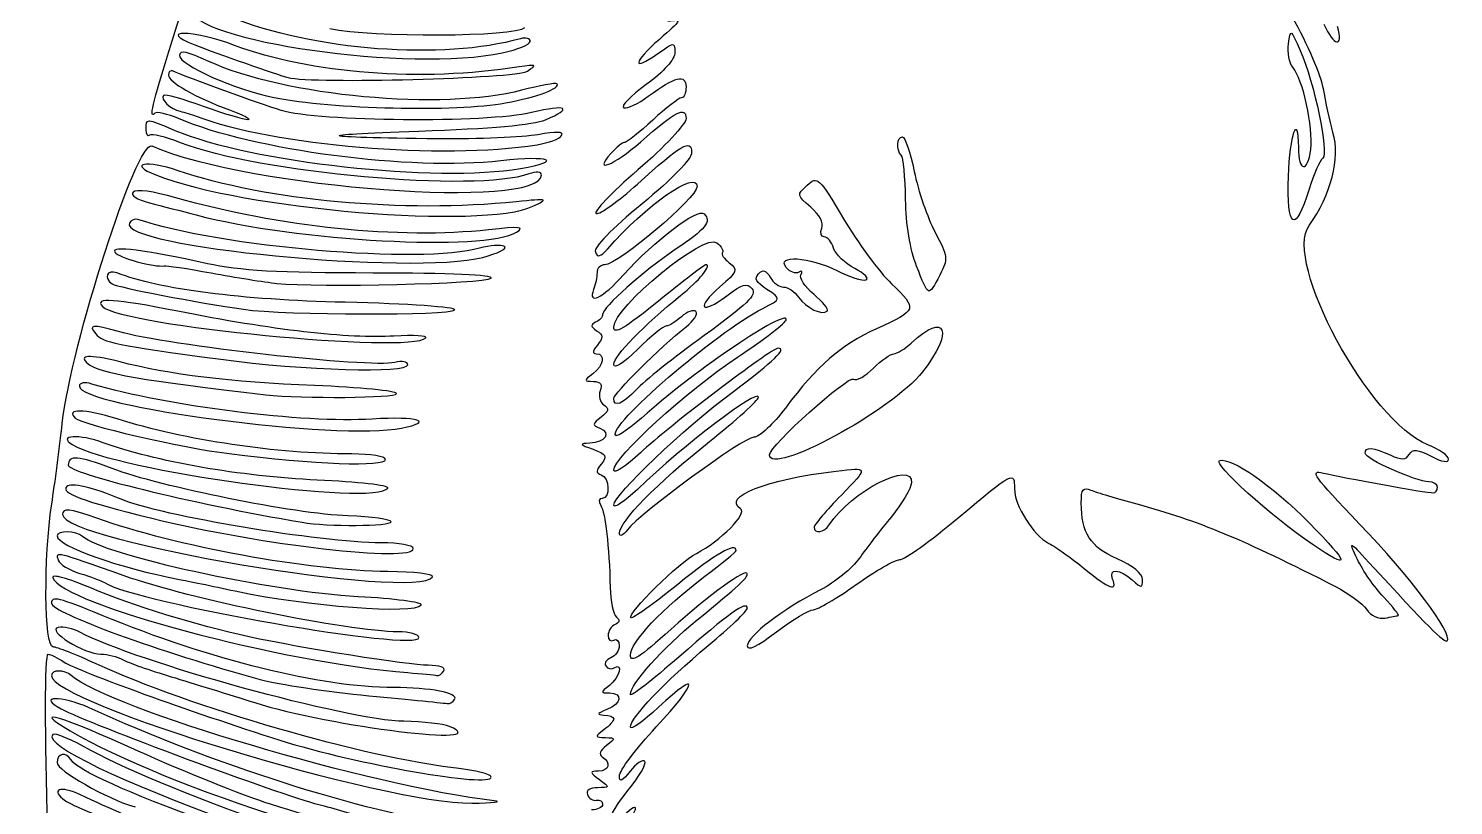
# Model space of a CAD drawing. Extents: x 131 to 482, y 16 to 824.
# Drawn here: x 131.6 to 336.4, y 220.3 to 332.1 of the extents above; entities that cross this region are included whole.
import ezdxf

# ---------------------------------------------------------------- set-up
doc = ezdxf.new("R2010")
doc.units = 0
doc.layers.add('Vrstva_1', color=7, linetype='CONTINUOUS')

msp = doc.modelspace()

# ---------------------------------------------------------------- linework, layer by layer
at = {"layer": 'Vrstva_1', "color": 7}
for points in [[(199.703514, 328.551987)], [(200.192037, 321.362504)], [(204.738695, 315.34869)], [(204.142881, 306.5004)], [(201.760447, 302.767455)], [(196.916434, 299.146734)], [(259.269965, 297.885685)], [(198.114695, 296.137531)], [(192.886106, 291.59382)], [(188.740664, 287.56457)], [(186.142881, 283.700948)], [(215.742903, 278.83355)], [(185.242881, 274.58572)], [(238.142897, 270.773546)], [(182.942878, 270.085805)], [(183.273284, 265.973102)], [(183.742872, 261.116419)], [(216.568352, 259.48338)], [(186.942875, 257.285707)], [(316.142901, 257.88651)], [(189.688711, 253.198063)], [(188.067832, 249.164249)], [(187.742869, 244.485723)], [(191.342869, 239.685704)], [(192.882677, 235.588309)], [(192.142891, 231.68571)]]:
    msp.add_lwpolyline(points, close=True, dxfattribs=at)
for points in [[(203.342888, 325.928551), (203.342888, 325.928665)], [(312.708529, 310.806567), (312.708529, 310.806425)], [(184.542866, 279.561458), (184.542866, 279.561345)], [(198.542869, 221.002639), (198.542869, 221.003065)]]:
    msp.add_lwpolyline(points, dxfattribs=at)
for points in [[(152.0953, 329.685817), (156.917684, 345.197622), (158.328261, 348.59211), (159.706947, 348.002816)], [(154.942872, 334.923137), (154.942872, 330.25612), (186.623297, 325.746794), (199.703514, 328.551987)], [(161.25988, 329.632243), (155.253266, 331.892816), (149.86296, 331.957304), (155.542881, 329.700557)], [(202.342881, 330.599055), (191.194815, 327.457814), (172.57604, 328.858696), (160.555385, 333.743131)], [(174.942884, 332.069981), (180.874239, 330.752438), (201.63439, 330.857206), (202.988727, 332.21143)], [(223.543026, 333.097115), (225.617392, 333.464173), (225.546667, 333.315383), (222.304768, 330.491083)], [(312.711959, 329.837443), (312.993156, 332.058954), (313.013622, 332.047616), (314.415808, 328.885824)], [(317.759584, 323.368271), (317.474929, 325.173628), (315.464769, 329.821228), (313.292523, 333.696274)], [(317.825405, 332.68578), (319.236123, 329.465707), (320.679609, 329.219943), (319.781112, 332.352794)], [(199.703514, 328.551987), (201.925168, 329.028463), (203.742884, 329.772728), (203.742884, 330.205918)], [(203.742884, 330.205918), (203.742884, 330.639109), (203.112884, 330.816019), (202.342881, 330.599055)], [(222.304768, 330.491083), (218.459458, 327.141184), (218.318916, 325.762951), (222.096988, 328.453172)], [(222.096988, 328.453172), (224.483788, 330.152712), (224.543032, 330.156482), (224.543032, 328.60851)], [(313.345587, 326.482554), (312.840539, 327.091153), (312.555402, 328.600828), (312.711959, 329.837443)], [(149.808166, 319.884406), (148.922198, 318.998438), (149.371943, 320.925798), (152.0953, 329.685817)], [(157.542866, 327.327902), (154.436066, 328.763254), (153.342884, 328.98668), (153.342884, 328.186261)], [(153.342884, 328.186261), (153.342884, 326.802614), (161.231165, 323.301061), (166.942891, 322.149373)], [(155.542881, 329.700557), (158.550866, 328.505471), (167.426538, 325.398926), (168.942875, 325.010466)], [(202.142869, 326.531849), (188.092437, 324.32502), (172.149199, 325.53411), (161.25988, 329.632243)], [(224.543032, 328.60851), (224.543032, 327.623414), (222.980207, 325.874948), (220.419502, 323.995209)], [(314.415808, 328.885824), (316.446094, 324.307729), (318.58971, 314.069726), (317.654334, 313.418438)], [(152.352176, 325.952362), (152.017064, 326.098913), (151.742869, 325.838409), (151.742869, 325.372904)], [(167.965461, 320.272809), (164.815914, 321.247219), (154.670207, 324.937871), (152.352176, 325.952362)], [(202.508821, 323.171178), (191.171259, 320.199222), (168.420762, 322.302302), (157.542866, 327.327902)], [(168.942875, 325.010466), (172.516031, 324.095074), (201.726091, 324.874687), (203.342888, 325.928551)], [(203.342888, 325.928665), (204.782037, 326.866791), (204.661423, 326.927424), (202.142869, 326.531849)], [(315.924718, 314.692243), (316.309124, 317.930343), (314.829468, 324.69463), (313.345587, 326.482554)], [(151.742869, 325.372904), (151.742869, 324.372671), (155.515867, 322.218567), (160.542884, 320.34875)], [(200.192037, 321.362504), (204.767779, 322.208362), (208.204617, 323.490643), (207.577338, 324.117921)], [(207.577338, 324.117921), (207.410944, 324.284315), (205.130103, 323.858268), (202.508821, 323.171178)], [(220.419502, 323.995209), (218.151558, 322.330394), (216.7009, 320.833276), (217.195829, 320.668299)], [(220.719379, 322.308822), (224.592469, 325.173373), (226.143048, 325.559877), (226.143048, 323.660806)], [(226.143048, 323.660806), (226.143048, 322.794595), (225.842944, 322.085906), (225.476169, 322.085906)], [(151.025533, 322.435049), (150.509486, 321.918973), (152.088214, 320.424576), (153.438327, 320.15109)], [(156.808607, 320.848356), (153.834724, 321.927817), (151.232321, 322.641836), (151.025533, 322.435049)], [(166.942891, 322.149373), (175.252456, 320.473814), (193.099895, 320.051452), (200.192037, 321.362504)], [(217.195829, 320.668299), (217.690758, 320.503323), (219.276346, 321.241578), (220.719379, 322.308822)], [(225.476169, 322.085906), (225.109366, 322.085906), (223.24947, 320.645906), (221.343058, 318.885902)], [(319.124948, 317.124879), (318.658649, 318.753383), (318.044211, 321.562913), (317.759584, 323.368271)], [(153.208154, 319.102016), (151.59405, 319.788198), (150.06405, 320.14029), (149.808166, 319.884406)], [(153.438327, 320.15109), (154.04582, 320.028066), (155.082875, 319.720337), (155.742866, 319.467317)], [(163.179275, 318.947698), (162.649281, 318.913682), (159.782491, 319.768894), (156.808607, 320.848356)], [(160.542884, 320.34875), (162.522884, 319.61228), (163.70924, 318.981798), (163.179275, 318.947698)], [(203.942869, 319.970296), (197.571889, 318.439389), (173.229993, 318.64405), (167.965461, 320.272809)], [(205.942881, 318.938882), (210.016239, 320.658491), (208.996106, 321.184573), (203.942869, 319.970296)], [(219.620273, 315.763965), (224.637795, 320.182101), (226.143643, 320.955732), (226.140979, 319.114063)], [(312.708529, 310.806425), (312.924529, 316.780072), (314.142888, 320.284658), (314.142888, 314.932904)], [(148.542894, 317.552457), (148.542894, 319.199811), (148.46324, 319.202447), (152.676573, 317.416394)], [(149.030169, 316.7064), (148.762295, 316.438526), (148.542894, 316.819219), (148.542894, 317.552457)], [(199.542903, 313.027824), (186.486015, 311.561206), (164.01731, 314.506687), (153.208154, 319.102016)], [(155.742866, 319.467317), (166.882683, 315.196413), (191.018415, 313.167543), (204.738695, 315.34869)], [(187.742869, 317.310633), (198.06387, 317.661704), (204.222705, 318.212702), (205.942881, 318.938882)], [(221.343058, 318.885902), (219.436617, 317.125899), (217.632506, 315.685899), (217.333933, 315.685899)], [(226.140979, 319.114063), (226.140185, 318.315203), (223.094273, 315.058535), (219.229177, 311.723178)], [(136.49324, 275.285707), (137.755735, 286.625877), (147.241678, 316.067669), (149.342916, 315.167528)], [(153.478891, 315.632183), (151.300097, 316.490995), (149.298157, 316.974387), (149.030169, 316.7064)], [(152.676573, 317.416394), (163.501999, 312.827357), (190.270664, 309.872976), (202.34291, 311.934841)], [(203.5429, 311.139694), (196.095691, 308.434252), (164.561051, 311.264135), (153.478891, 315.632183)], [(190.542875, 316.198148), (172.540239, 316.392605), (171.611155, 316.761902), (187.742869, 317.310633)], [(204.856787, 316.793622), (202.704129, 316.404255), (196.262878, 316.136296), (190.542875, 316.198148)], [(204.738695, 315.34869), (206.38639, 315.610611), (207.96764, 316.202173), (208.252607, 316.663228)], [(208.252607, 316.663228), (208.609064, 317.239994), (207.549615, 317.280671), (204.856787, 316.793622)], [(215.343048, 314.085912), (212.6905, 311.15486), (215.748289, 312.35451), (219.620273, 315.763965)], [(217.333933, 315.685899), (217.035332, 315.685899), (216.139442, 314.965899), (215.343048, 314.085912)], [(219.143401, 309.689206), (225.447086, 315.409408), (226.943042, 316.279871), (226.943042, 314.227559)], [(257.071102, 313.824161), (256.306484, 314.588778), (256.422308, 316.485666), (257.233527, 316.485666)], [(257.233527, 316.485666), (257.613398, 316.485666), (258.383061, 314.235666), (258.943867, 311.485691)], [(315.700724, 303.754422), (318.836806, 308.083663), (320.195169, 313.387512), (319.124948, 317.124879)], [(149.342916, 315.167528), (163.585905, 309.065924), (205.3429, 305.962753), (205.3429, 311.005899)], [(202.34291, 311.934841), (208.665785, 313.014756), (206.601256, 313.820646), (199.542903, 313.027824)], [(226.943042, 314.227559), (226.943042, 313.292976), (224.215574, 310.472107), (219.821023, 306.861647)], [(257.689536, 307.490825), (257.63993, 310.683657), (257.361596, 313.533666), (257.071102, 313.824161)], [(314.142888, 314.932904), (314.142888, 311.426844), (315.515083, 311.241402), (315.924718, 314.692243)], [(317.654334, 313.418438), (317.233587, 313.125506), (316.351871, 311.112652), (315.694998, 308.945452)], [(153.159851, 311.609424), (148.587369, 313.184211), (145.799524, 312.653622), (149.953045, 310.999096)], [(201.742872, 307.144545), (185.669042, 305.475449), (165.620132, 307.318025), (153.159851, 311.609424)], [(205.3429, 311.005899), (205.3429, 311.483112), (204.633502, 311.535808), (203.5429, 311.139694)], [(219.229177, 311.723178), (215.428796, 308.443691), (212.729902, 305.623616), (213.231606, 305.456372)], [(214.834938, 300.348879), (220.318277, 306.619257), (227.743036, 311.801159), (227.743036, 309.357694)], [(258.943867, 311.485691), (259.504645, 308.735688), (260.846453, 304.820872), (261.925659, 302.786107)], [(149.953045, 310.999096), (162.450601, 306.020721), (197.093996, 303.144718), (204.142881, 306.5004)], [(213.231606, 305.456372), (213.73331, 305.289128), (216.393625, 307.193924), (219.143401, 309.689206)], [(227.743036, 309.357694), (227.743036, 307.716917), (216.376333, 298.085896), (214.439873, 298.085896)], [(244.068639, 306.34662), (242.044248, 308.087943), (242.035688, 308.140668), (243.554377, 309.515074)], [(243.554377, 309.515074), (245.052516, 310.870857), (245.208847, 310.726602), (248.773612, 304.699209)], [(315.694998, 308.945452), (313.727046, 302.452866), (312.435354, 303.25782), (312.708529, 310.806567)], [(146.672793, 308.535619), (146.228207, 308.091033), (147.160947, 307.485383), (149.041111, 306.997795)], [(152.811445, 307.723294), (149.53502, 308.660258), (147.117379, 308.980205), (146.672793, 308.535619)], [(197.742875, 303.111071), (185.033174, 301.699843), (167.626097, 303.48669), (152.811445, 307.723294)], [(204.142881, 306.5004), (206.434182, 307.5912), (206.325473, 307.620369), (201.742872, 307.144545)], [(259.270021, 297.885685), (258.353099, 300.223757), (257.745067, 303.919002), (257.689536, 307.490825)], [(149.041111, 306.997795), (150.747086, 306.555392), (153.762866, 305.768948), (155.742866, 305.250151)], [(155.742866, 305.250151), (170.2465, 301.449855), (197.215886, 299.994832), (201.760447, 302.767455)], [(219.821023, 306.861647), (215.451785, 303.271994), (212.858992, 300.593452), (213.112919, 299.931704)], [(217.145117, 296.616472), (221.639873, 301.609956), (227.846217, 306.302712), (228.754409, 305.39452)], [(228.754409, 305.39452), (229.846881, 304.302047), (228.963322, 303.212013), (224.598648, 300.267836)], [(245.649492, 303.330756), (245.942963, 304.095543), (245.333146, 305.258967), (244.068639, 306.34662)], [(146.142884, 304.085764), (144.441275, 300.682545), (186.90628, 296.551701), (196.916434, 299.146734)], [(147.342875, 304.610315), (146.902881, 304.761685), (146.362881, 304.525843), (146.142884, 304.085764)], [(196.46204, 300.462576), (188.291089, 298.119175), (159.015266, 300.591269), (147.342875, 304.610315)], [(201.760447, 302.767455), (203.038078, 303.546926), (202.264248, 303.613115), (197.742875, 303.111071)], [(246.003398, 302.085666), (245.545971, 302.085666), (245.386721, 302.645962), (245.649492, 303.330756)], [(248.773612, 304.699209), (250.794743, 301.281761), (253.894768, 297.077187), (255.662538, 295.355679)], [(332.742983, 272.211052), (324.331483, 275.565997), (311.920923, 298.536548), (315.700724, 303.754422)], [(215.742903, 289.099899), (215.742903, 292.02806), (228.801209, 302.731172), (230.576321, 301.25795)], [(230.576321, 301.25795), (231.239203, 300.707802), (231.598466, 300.07457), (231.37467, 299.850775)], [(247.345688, 300.476891), (247.064774, 301.361726), (246.460825, 302.085666), (246.003398, 302.085666)], [(261.925659, 302.786107), (263.800012, 299.252098), (263.829946, 298.974671), (262.594777, 296.586113)], [(157.342881, 298.239619), (148.349203, 300.236655), (143.426812, 300.844346), (144.020132, 299.884309)], [(144.020132, 299.884309), (144.489152, 299.125417), (149.830843, 297.660983), (151.110828, 297.940365)], [(200.030321, 300.708057), (199.55753, 301.00028), (197.951788, 300.889757), (196.46204, 300.462576)], [(196.916434, 299.146677), (199.101889, 299.713209), (200.503111, 300.415833), (200.030321, 300.708057)], [(213.112919, 299.931704), (213.432214, 299.09965), (213.825946, 299.195036), (214.834938, 300.348879)], [(224.598648, 300.267836), (219.9445, 297.128409), (214.143058, 291.960822), (214.143058, 290.954665)], [(231.37467, 299.850775), (231.150733, 299.626838), (231.592088, 298.954772), (232.355344, 298.357002)], [(240.535593, 297.694488), (238.990966, 299.55566), (243.893117, 299.249688), (247.834551, 297.238932)], [(250.399593, 297.547937), (249.00078, 298.27406), (247.626516, 299.592085), (247.345688, 300.476891)], [(144.342884, 296.915669), (142.902573, 297.472479), (142.348173, 296.147679), (143.67765, 295.326028)], [(151.110828, 297.940365), (151.423206, 298.008397), (154.483206, 297.544479), (157.910831, 296.909121)], [(181.102881, 296.896507), (167.499445, 296.905011), (161.938636, 297.219118), (157.342881, 298.239619)], [(214.439873, 298.085896), (213.836632, 298.085896), (213.343036, 297.575348), (213.343036, 296.951329)], [(229.006636, 298.085669), (228.77788, 298.085669), (225.700078, 295.732687), (222.166891, 292.856825)], [(225.342913, 293.643156), (227.998409, 295.768658), (229.909243, 298.085669), (229.006636, 298.085669)], [(232.355344, 298.357002), (233.637341, 297.352828), (233.533678, 297.089376), (230.992985, 294.894482)], [(236.55164, 296.804608), (237.201653, 297.447449), (237.656132, 297.307106), (238.232472, 296.285669)], [(242.357165, 297.018085), (241.899029, 296.734904), (241.079335, 297.037928), (240.535593, 297.694488)], [(242.664355, 296.682208), (242.953603, 297.150208), (242.815442, 297.301294), (242.357165, 297.018085)], [(247.834551, 297.238932), (249.609861, 296.333235), (251.485546, 295.735181), (252.00267, 295.909965)], [(252.00267, 295.909965), (252.519795, 296.084863), (251.798292, 296.821843), (250.399593, 297.547937)], [(262.594777, 296.586113), (260.954481, 293.414117), (261.036091, 293.382198), (259.269965, 297.885685)], [(143.67765, 295.326028), (144.466787, 294.838299), (155.98364, 292.612309), (162.542869, 291.67971)], [(177.133329, 292.68737), (162.037508, 293.046661), (150.503703, 294.533943), (144.342884, 296.915669)], [(157.910831, 296.909121), (161.338456, 296.273735), (165.582884, 295.597191), (167.342888, 295.405682)], [(167.342888, 295.405682), (173.026409, 294.787276), (197.342765, 295.365713), (198.114695, 296.137531)], [(198.114695, 296.137531), (198.578925, 296.601761), (192.122736, 296.889817), (181.102881, 296.896507)], [(212.857461, 294.551348), (211.961373, 292.216195), (214.120352, 293.256057), (217.145117, 296.616472)], [(213.343036, 296.951329), (213.343036, 296.32731), (213.124484, 295.24731), (212.857461, 294.551348)], [(231.982135, 293.617276), (234.236075, 295.33646), (234.886825, 295.517197), (235.624116, 294.628819)], [(237.760021, 294.548032), (236.222566, 295.555408), (235.89919, 296.159329), (236.55164, 296.804608)], [(238.232472, 296.285669), (238.666938, 295.515666), (239.524106, 294.885666), (240.137297, 294.885666)], [(244.496387, 293.847562), (243.199621, 294.938731), (242.375193, 296.214321), (242.664355, 296.682208)], [(255.662538, 295.355679), (259.45776, 291.659754), (259.435962, 291.59382), (253.527596, 288.894019)], [(153.094484, 291.398797), (144.020925, 293.21983), (140.94902, 293.412926), (142.283684, 292.078261)], [(215.742903, 283.752539), (215.742903, 284.956044), (220.106897, 289.452132), (225.342913, 293.643156)], [(230.992985, 294.894482), (227.503054, 291.879553), (228.320311, 290.824299), (231.982135, 293.617276)], [(235.624116, 294.628819), (236.337766, 293.768929), (234.924951, 292.388088), (228.732355, 287.893106)], [(237.171436, 291.802195), (239.859275, 293.172548), (239.859275, 293.172548), (237.760021, 294.548032)], [(240.137297, 294.885666), (240.750488, 294.885666), (241.722601, 294.231969), (242.297552, 293.432995)], [(242.297552, 293.432995), (243.435832, 291.851178), (245.727984, 290.737446), (246.420346, 291.42978)], [(246.420346, 291.42978), (246.659023, 291.668457), (245.79318, 292.756394), (244.496387, 293.847562)], [(142.283684, 292.078261), (145.051773, 289.310173), (186.459114, 285.287102), (188.740664, 287.56457)], [(184.164809, 287.831849), (177.730985, 287.422186), (166.462645, 288.715805), (153.094484, 291.398797)], [(162.542869, 291.67971), (168.453757, 290.839294), (192.37794, 290.771603), (192.886106, 291.59382)], [(192.886106, 291.593849), (193.131587, 291.991181), (186.217064, 292.471172), (177.133329, 292.68737)], [(214.143058, 290.954665), (214.143058, 290.550189), (213.693058, 290.036636), (213.143051, 289.813465)], [(216.039209, 273.522699), (214.748708, 274.8132), (230.39513, 288.347443), (237.171436, 291.802195)], [(222.166891, 292.856825), (217.290535, 288.887669), (215.742903, 287.982595), (215.742903, 289.099899)], [(240.542906, 290.224687), (240.542906, 291.750491), (227.344456, 282.848939), (220.552532, 276.742403)], [(227.547814, 291.34525), (227.220497, 291.673757), (226.292151, 291.34474), (225.484815, 290.61411)], [(226.142906, 289.169178), (227.242891, 290.037515), (227.875102, 291.016743), (227.547814, 291.34525)], [(258.491344, 286.816365), (263.519382, 291.476381), (264.700777, 288.507203), (260.133454, 282.689235)], [(144.548169, 288.477128), (140.801562, 289.561096), (140.171221, 289.497458), (141.290963, 288.148252)], [(213.143051, 289.813465), (212.380248, 289.50395), (212.415483, 289.217991), (213.291587, 288.607776)], [(215.742903, 278.83355), (215.742903, 279.588728), (222.448768, 286.253065), (226.142906, 289.169178)], [(223.310188, 289.285682), (222.921502, 289.285682), (221.059848, 287.770734), (219.173193, 285.919115)], [(225.484815, 290.61411), (224.67748, 289.88348), (223.698903, 289.285682), (223.310188, 289.285682)], [(233.542891, 284.791266), (237.392906, 287.344346), (240.542906, 289.78937), (240.542906, 290.224687)], [(253.527596, 288.894019), (248.359669, 286.532561), (244.997212, 283.604088), (240.428585, 277.485676)], [(141.290963, 288.148252), (142.335615, 286.889556), (144.024951, 286.545883), (159.261284, 284.492438)], [(184.264475, 284.044734), (180.850995, 283.188019), (151.51227, 286.462261), (144.548169, 288.477128)], [(188.740664, 287.564542), (189.069426, 287.892737), (187.010283, 288.013011), (184.164809, 287.831849)], [(213.291587, 288.607776), (214.243262, 287.94498), (214.260752, 287.591698), (213.393634, 286.546876)], [(228.732355, 287.893106), (224.448157, 284.783329), (220.07016, 281.304482), (219.003454, 280.162346)], [(256.000428, 285.285685), (256.462078, 285.285685), (257.582982, 285.974476), (258.491344, 286.816365)], [(144.602368, 284.156306), (140.372113, 285.243024), (138.686491, 285.113764), (140.196223, 283.818387)], [(213.393634, 286.546876), (212.693108, 285.702775), (212.643984, 285.285912), (213.245099, 285.285912)], [(213.245099, 285.285912), (214.611313, 285.285912), (214.317105, 283.594422), (212.743054, 282.399534)], [(219.173193, 285.919115), (217.086979, 283.87165), (215.742903, 283.022731), (215.742903, 283.752539)], [(215.742903, 268.545742), (215.742903, 270.381827), (226.184859, 279.911877), (233.542891, 284.791266)], [(239.356494, 286.085679), (238.438777, 286.085679), (223.560601, 274.779269), (219.585662, 271.061178)], [(232.94291, 279.874148), (238.822305, 284.264759), (240.702469, 286.085679), (239.356494, 286.085679)], [(253.090239, 283.214835), (254.229199, 284.353795), (255.538806, 285.285685), (256.000428, 285.285685)], [(140.196223, 283.818387), (141.702809, 282.525704), (148.250557, 281.39298), (165.742872, 279.399033)], [(172.742888, 280.722189), (160.452544, 281.227578), (151.976443, 282.26194), (144.602368, 284.156306)], [(159.261284, 284.492438), (171.186299, 282.88525), (186.142881, 282.444888), (186.142881, 283.700948)], [(186.142881, 283.700948), (186.142881, 284.156986), (185.31525, 284.308469), (184.264475, 284.044734)], [(260.133454, 282.689235), (255.746358, 277.100844), (238.142897, 267.562318), (238.142897, 270.773546)], [(250.220443, 281.637751), (250.65987, 281.366192), (251.951278, 282.075874), (253.090239, 283.214835)], [(140.742884, 280.93782), (139.688141, 281.25102), (138.942884, 281.128025), (138.942884, 280.641061)], [(138.942884, 280.641061), (138.942884, 277.667887), (176.254702, 272.788072), (185.242881, 274.58572)], [(181.042872, 275.890649), (171.112938, 275.271137), (151.593596, 277.715735), (140.742884, 280.93782)], [(184.542866, 279.561345), (184.542866, 279.932939), (179.232866, 280.455307), (172.742888, 280.722189)], [(212.743054, 282.399534), (211.419247, 281.394624), (211.423924, 281.335408), (212.828661, 281.311342)], [(212.828661, 281.311342), (213.883688, 281.294334), (214.16565, 280.898674), (213.801568, 279.949861)], [(238.142897, 270.773546), (238.142897, 272.035162), (249.389099, 282.151559), (250.220443, 281.637751)], [(165.742872, 279.399033), (170.940223, 278.806564), (184.542866, 278.924003), (184.542866, 279.561458)], [(213.801568, 279.949861), (213.519521, 279.215036), (213.751111, 278.308205), (214.315971, 277.934655)], [(219.003454, 280.162346), (217.012173, 278.030183), (215.742903, 277.512917), (215.742903, 278.83355)], [(215.742903, 263.521757), (215.742903, 264.991861), (225.734576, 274.491156), (232.94291, 279.874148)], [(236.54291, 279.029395), (236.54291, 280.332907), (225.965231, 272.284129), (219.142919, 265.789304)], [(229.505533, 272.659153), (233.3761, 275.74988), (236.54291, 278.616472), (236.54291, 279.029395)], [(144.36114, 275.911483), (139.635388, 277.384422), (136.929379, 277.432554), (138.343385, 276.018633)], [(214.315971, 277.934655), (215.116843, 277.405087), (215.029536, 277.01538), (213.919574, 276.165326)], [(220.552532, 276.742403), (218.312963, 274.728841), (216.28194, 273.279969), (216.039209, 273.522699)], [(240.428585, 277.485676), (238.703703, 275.175666), (236.667095, 273.285666), (235.902818, 273.285666)], [(134.977895, 263.685713), (135.419448, 266.545701), (136.101351, 271.765701), (136.49324, 275.285707)], [(138.343385, 276.018633), (139.257303, 275.104687), (153.685962, 271.780668), (160.459064, 270.923669)], [(178.111338, 270.885713), (167.304847, 270.885713), (154.247505, 272.830082), (144.36114, 275.911483)], [(185.242881, 274.58572), (190.082302, 275.553609), (187.667297, 276.30394), (181.042872, 275.890649)], [(213.770188, 274.586173), (215.470295, 273.93378), (214.494497, 272.501972), (212.295776, 272.422743)], [(213.919574, 276.165326), (212.650872, 275.193694), (212.634629, 275.021943), (213.770188, 274.586173)], [(142.375584, 272.500469), (138.952579, 273.764041), (135.696705, 273.565559), (137.929839, 272.229477)], [(173.120491, 267.128816), (162.223432, 267.611272), (149.686645, 269.80166), (142.375584, 272.500469)], [(212.295776, 272.422743), (210.7681, 272.367751), (210.82981, 272.254932), (212.77639, 271.544967)], [(216.568352, 259.48338), (216.52725, 261.10046), (221.961492, 266.635049), (229.505533, 272.659153)], [(235.902818, 273.285666), (234.410944, 273.285666), (219.573927, 262.419222), (217.714229, 259.964589)], [(143.634762, 268.791024), (138.758944, 270.638957), (137.342869, 270.746504), (137.342869, 269.268917)], [(137.929839, 272.229477), (144.247187, 268.449704), (181.617199, 263.293512), (183.273284, 265.973102)], [(160.459064, 270.923669), (172.652831, 269.380828), (182.942878, 268.997357), (182.942878, 270.085805)], [(182.942878, 270.08572), (182.942878, 270.530731), (180.799036, 270.885713), (178.111338, 270.885713)], [(212.77639, 271.544967), (214.684787, 270.848863), (214.859401, 270.548079), (213.97638, 269.478)], [(219.585662, 271.061178), (217.472151, 269.084239), (215.742903, 267.95228), (215.742903, 268.545742)], [(302.83115, 269.915102), (304.481197, 270.465109), (310.402403, 266.347304), (315.698117, 260.967005)], [(323.742983, 270.984586), (323.742983, 271.943745), (324.875962, 271.864545), (327.362627, 270.731452)], [(332.891291, 266.886085), (331.058948, 266.886085), (323.742983, 270.163672), (323.742983, 270.984586)], [(327.362627, 270.731452), (329.021745, 269.975509), (329.589978, 269.991184), (330.09412, 270.806854)], [(330.09412, 270.806854), (330.60308, 271.630403), (331.232882, 271.577112), (333.236835, 270.54068)], [(335.742973, 270.1296), (335.742973, 270.616309), (334.392973, 271.552961), (332.742983, 272.211052)], [(333.236835, 270.54068), (334.820126, 269.721921), (335.742973, 269.570551), (335.742973, 270.1296)], [(137.342869, 269.268917), (137.342869, 268.101751), (154.991373, 263.782998), (170.942888, 261.046687)], [(177.568163, 261.977102), (169.869492, 262.263798), (150.701306, 266.11285), (143.634762, 268.791024)], [(213.97638, 269.478), (213.15731, 268.48542), (213.150365, 268.155921), (213.942932, 267.889153)], [(233.97954, 262.98686), (231.232513, 264.684643), (237.69542, 267.241521), (247.722072, 268.423767)], [(246.714752, 260.685865), (249.847291, 265.495805), (258.79261, 270.074268), (258.54713, 266.742)], [(247.722072, 268.423767), (252.379621, 268.972923), (252.379621, 268.972923), (248.461319, 264.971452)], [(265.239842, 261.685843), (273.182434, 268.349839), (273.341741, 268.432384), (273.345993, 265.885852)], [(316.142901, 257.88651), (310.251855, 261.879137), (301.755458, 269.556548), (302.83115, 269.915102)], [(322.956369, 260.804183), (316.309975, 267.71658), (315.647802, 268.647704), (317.742973, 268.135115)], [(144.942866, 264.371216), (140.88731, 266.08269), (137.751795, 266.814624), (137.131773, 266.194602)], [(183.273284, 265.973102), (183.506859, 266.351187), (178.938204, 266.87126), (173.120491, 267.128816)], [(213.942932, 267.889153), (215.155225, 267.481134), (215.2897, 264.485906), (214.095719, 264.485906)], [(258.54713, 266.742), (258.485902, 265.910825), (257.183807, 263.713181), (255.653609, 261.858331)], [(317.742973, 268.135115), (320.386762, 267.488334), (332.588863, 265.288904), (333.542976, 265.287175)], [(334.142986, 266.086063), (334.142986, 266.526085), (333.579713, 266.886085), (332.891291, 266.886085)], [(137.131773, 266.194602), (136.213574, 265.276403), (139.367117, 264.099175), (149.342888, 261.636208)], [(182.342869, 258.10132), (173.484431, 258.131367), (150.66301, 261.957288), (144.942866, 264.371216)], [(214.095719, 264.485906), (213.616494, 264.485906), (213.521165, 264.051581), (213.876317, 263.485899)], [(219.142919, 265.789304), (217.272903, 264.00909), (215.742903, 262.988702), (215.742903, 263.521757)], [(248.461319, 264.971452), (246.306251, 262.770605), (244.542988, 260.681017), (244.542988, 260.327906)], [(273.345993, 265.885852), (273.348828, 263.468665), (276.02564, 259.216498), (278.300188, 258.012539)], [(282.942998, 263.823761), (282.942998, 265.827742), (283.190179, 266.155455), (284.342995, 265.680567)], [(284.342995, 265.680567), (285.11297, 265.363398), (288.08297, 264.466998), (290.942986, 263.688548)], [(333.542976, 265.287175), (333.872986, 265.28658), (334.142986, 265.646069), (334.142986, 266.086063)], [(135.142872, 243.129345), (133.894352, 243.158258), (133.791284, 255.99994), (134.977895, 263.685713)], [(141.442305, 261.637455), (137.401858, 263.07822), (136.542875, 263.168391), (136.542875, 262.151887)], [(213.876317, 263.485899), (214.542941, 262.423984), (215.096349, 257.618523), (215.23519, 251.685921)], [(227.620749, 256.586485), (231.110198, 258.375005), (235.040576, 262.331121), (233.97954, 262.98686)], [(288.102076, 255.786576), (284.248687, 257.491134), (282.942998, 259.525219), (282.942998, 263.823761)], [(290.942986, 263.688548), (299.834617, 261.268413), (306.112762, 258.656513), (319.494189, 251.810419)], [(136.542875, 262.151887), (136.542875, 258.343569), (187.557001, 249.748866), (189.688711, 253.198063)], [(183.28261, 253.967216), (171.915483, 254.061609), (152.924973, 257.542923), (141.442305, 261.637455)], [(149.342888, 261.636208), (165.014623, 257.766888), (186.942875, 255.22971), (186.942875, 257.285707)], [(170.942888, 261.046687), (174.57404, 260.423802), (183.742872, 260.473748), (183.742872, 261.116419)], [(183.742872, 261.116419), (183.742872, 261.463323), (180.964239, 261.85062), (177.568163, 261.977102)], [(244.542988, 260.327906), (244.542988, 259.332548), (245.988573, 259.570828), (246.714752, 260.685865)], [(255.653609, 261.858331), (254.123382, 260.00348), (252.045899, 257.305918), (251.036992, 255.863735)], [(256.859155, 255.685861), (257.53536, 255.685861), (261.306658, 258.385861), (265.239842, 261.685843)], [(315.698117, 260.967005), (321.654954, 254.91498), (321.777269, 254.067846), (316.142901, 257.88651)], [(335.533975, 244.010409), (336.444236, 244.920671), (330.157361, 253.314992), (322.956369, 260.804183)], [(139.382878, 259.017931), (138.437524, 259.848567), (135.73588, 259.899137), (135.762554, 259.085679)], [(135.762554, 259.085679), (135.811026, 257.613591), (144.648998, 254.475808), (153.342884, 252.844243)], [(178.996229, 250.353156), (166.484132, 251.025931), (142.510626, 256.269742), (139.382878, 259.017931)], [(186.942875, 257.285707), (186.942875, 257.725701), (184.872875, 258.092731), (182.342869, 258.10132)], [(217.714229, 259.964589), (217.061779, 259.103395), (216.583149, 258.902391), (216.568352, 259.48338)], [(233.342992, 256.981975), (233.342992, 258.245858), (230.361993, 256.518255), (224.9557, 252.121181)], [(322.655726, 255.686088), (321.346885, 258.486066), (321.346885, 258.486066), (324.279383, 255.286091)], [(145.391391, 253.350935), (135.427272, 256.899713), (135.475376, 256.888261), (135.899892, 255.614655)], [(218.222538, 247.339644), (217.645206, 247.916948), (225.190777, 255.34097), (227.620749, 256.586485)], [(228.845571, 253.282507), (231.31914, 255.150057), (233.342992, 256.814844), (233.342992, 256.981975)], [(278.300188, 258.012539), (279.313716, 257.476054), (281.620069, 255.833065), (283.425369, 254.361487)], [(135.899892, 255.614655), (136.103987, 255.002145), (137.502261, 254.13755), (139.007004, 253.693361)], [(189.688711, 253.198063), (189.931924, 253.591739), (187.066324, 253.935808), (183.28261, 253.967216)], [(234.942979, 253.616939), (234.942979, 254.60623), (229.443001, 250.617458), (223.961221, 245.652633)], [(251.036992, 255.863735), (250.028056, 254.421581), (247.524157, 252.38503), (245.47278, 251.338082)], [(250.584752, 252.085861), (253.359473, 254.065861), (256.182951, 255.685861), (256.859155, 255.685861)], [(283.425369, 254.361487), (286.996762, 251.450277), (288.169398, 251.020743), (287.453679, 252.885855)], [(287.453679, 252.885855), (286.84046, 254.483915), (288.455443, 254.413077), (290.279991, 252.761981)], [(291.74298, 252.807052), (291.74298, 253.662576), (290.377389, 254.780079), (288.102076, 255.786576)], [(326.410696, 250.286088), (325.065345, 251.716082), (323.375584, 254.146082), (322.655726, 255.686088)], [(324.279383, 255.286091), (332.732381, 246.062069), (335.15674, 243.633175), (335.533975, 244.010409)], [(140.679048, 251.572337), (137.258425, 253.02858), (134.94918, 253.655632), (135.136749, 253.077222)], [(135.136749, 253.077222), (136.343543, 249.356239), (168.495001, 240.75686), (186.142881, 239.434923)], [(139.007004, 253.693361), (140.511747, 253.249143), (142.102891, 252.657439), (142.542884, 252.378425)], [(142.542884, 252.378425), (147.188245, 249.432718), (187.742869, 242.351178), (187.742869, 244.485723)], [(184.742878, 245.299691), (177.604135, 245.332857), (154.809303, 249.996699), (145.391391, 253.350935)], [(153.342884, 252.844243), (154.442869, 252.63788), (158.042869, 251.88806), (161.342878, 251.178151)], [(218.142998, 241.938), (218.142998, 243.809943), (222.707458, 248.648173), (228.845571, 253.282507)], [(224.9557, 252.121181), (221.463162, 249.280639), (218.433237, 247.128945), (218.222538, 247.339644)], [(227.742979, 247.01468), (233.851102, 252.016299), (234.942979, 253.017553), (234.942979, 253.616939)], [(244.441395, 248.482403), (245.045514, 248.484019), (247.810031, 250.105861), (250.584752, 252.085861)], [(290.279991, 252.761981), (291.643172, 251.528315), (291.74298, 251.531376), (291.74298, 252.807052)], [(142.203889, 247.660554), (135.943064, 250.242293), (134.942888, 250.482699), (134.942888, 249.405732)], [(163.342891, 244.579238), (155.741505, 246.240113), (146.52148, 249.08502), (140.679048, 251.572337)], [(161.342878, 251.178151), (171.62754, 248.96571), (187.218969, 247.790778), (188.067832, 249.164249)], [(188.067832, 249.164249), (188.298573, 249.537458), (184.216258, 250.072469), (178.996229, 250.353156)], [(215.23519, 251.685921), (215.281395, 249.705921), (215.684765, 247.78851), (216.131221, 247.424995)], [(245.47278, 251.338082), (240.077769, 248.584677), (234.942979, 244.661584), (234.942979, 243.293102)], [(319.494189, 251.810419), (321.337332, 250.867417), (323.336239, 249.395102), (323.936164, 248.538586)], [(328.499915, 247.624866), (328.696356, 247.658598), (327.756076, 248.856066), (326.410696, 250.286088)], [(134.942888, 249.405732), (134.942888, 248.067751), (150.609067, 242.346302), (164.942878, 238.44943)], [(234.942979, 248.674564), (234.942979, 249.858425), (232.295703, 247.975285), (225.142985, 241.703461)], [(229.338856, 243.338825), (232.421136, 245.906306), (234.942979, 248.307392), (234.942979, 248.674564)], [(239.142988, 245.294702), (241.452998, 247.046032), (243.837275, 248.480504), (244.441395, 248.482403)], [(323.936164, 248.538586), (324.560523, 247.647175), (325.693162, 247.105786), (326.58497, 247.272463)], [(135.900941, 245.925241), (134.077045, 245.573887), (139.661694, 242.085713), (142.048154, 242.085713)], [(139.03056, 245.238775), (138.056236, 245.760236), (136.647899, 246.069156), (135.900941, 245.925241)], [(184.100774, 237.285723), (173.745332, 237.285723), (157.769722, 241.241726), (142.203889, 247.660554)], [(215.943001, 246.358346), (215.392995, 246.13526), (214.942995, 245.421326), (214.942995, 244.772022)], [(216.131221, 247.424995), (216.664957, 246.990472), (216.600469, 246.625115), (215.943001, 246.358346)], [(218.142998, 236.283194), (218.142998, 237.779745), (222.738072, 242.916406), (227.742979, 247.01468)], [(326.58497, 247.272463), (327.441883, 247.43262), (328.303616, 247.591219), (328.499915, 247.624866)], [(185.595171, 232.429465), (177.701306, 232.519323), (147.034466, 240.955228), (139.03056, 245.238775)], [(189.093719, 240.485698), (186.325121, 240.485698), (170.73593, 242.963858), (163.342891, 244.579238)], [(187.742869, 244.485723), (187.742869, 244.925717), (186.392869, 245.292009), (184.742878, 245.299691)], [(214.942995, 244.772022), (214.942995, 244.122718), (215.302995, 243.813969), (215.742988, 244.085896)], [(215.742988, 244.085896), (216.182982, 244.357739), (216.542982, 244.00766), (216.542982, 243.308013)], [(223.961221, 245.652633), (219.473354, 241.588006), (218.142998, 240.738633), (218.142998, 241.938)], [(234.942979, 243.293102), (234.942979, 242.503682), (236.339552, 243.169228), (239.142988, 245.294702)], [(136.103108, 185.685704), (134.777826, 193.854643), (133.388623, 242.085713), (134.478629, 242.085713)], [(134.478629, 242.085713), (134.764929, 242.085713), (135.796513, 241.566633), (136.771036, 240.932239)], [(141.342866, 240.70354), (138.482878, 242.025052), (135.692878, 243.116674), (135.142872, 243.129345)], [(142.048154, 242.085713), (142.992204, 242.085713), (144.389713, 241.737024), (145.153735, 241.310835)], [(216.542982, 243.308013), (216.542982, 242.608224), (216.005051, 241.829263), (215.347584, 241.57698)], [(218.142998, 231.574082), (218.142998, 232.941742), (223.060059, 238.10862), (229.338856, 243.338825)], [(225.142985, 241.703461), (221.292998, 238.327625), (218.142998, 235.888498), (218.142998, 236.283194)], [(137.782891, 239.022879), (136.785747, 239.89252), (134.942888, 239.874406), (134.942888, 238.994532)], [(136.771036, 240.932239), (138.75954, 239.637713), (154.999536, 233.763619), (167.742884, 229.729578)], [(193.142869, 225.687969), (180.133999, 227.143304), (154.790595, 234.48977), (141.342866, 240.70354)], [(145.153735, 241.310835), (145.917757, 240.884674), (149.062881, 239.774513), (152.142866, 238.843871)], [(191.342869, 239.685704), (191.635773, 240.159657), (190.719048, 240.485698), (189.093719, 240.485698)], [(190.295666, 239.025487), (190.599681, 238.948668), (191.070941, 239.245739), (191.342869, 239.685704)], [(215.347584, 241.57698), (214.690116, 241.324696), (214.355004, 240.79011), (214.602866, 240.389036)], [(214.602866, 240.389036), (214.850614, 239.987962), (215.388686, 239.866923), (215.798264, 240.120028)], [(215.798264, 240.120028), (217.159943, 240.961578), (216.566878, 238.680369), (215.143007, 237.59949)], [(221.84598, 231.618813), (227.955691, 238.217868), (228.182066, 240.057298), (222.195322, 234.45737)], [(134.942888, 238.994532), (134.942888, 235.105483), (182.967029, 220.531408), (195.342866, 220.664693)], [(198.542869, 221.003065), (181.113625, 223.01915), (143.260843, 234.24531), (137.782891, 239.022879)], [(152.142866, 238.843871), (155.222878, 237.9132), (160.622878, 236.239483), (164.142884, 235.124504)], [(164.942878, 238.44943), (167.582869, 237.731698), (174.602869, 236.679874), (180.542869, 236.112038)], [(186.142881, 239.434923), (188.122881, 239.286671), (189.991621, 239.102362), (190.295666, 239.025487)], [(215.143007, 237.59949), (213.809647, 236.587351), (213.809647, 236.535534), (215.143007, 236.511298)], [(140.375061, 234.362721), (136.304878, 236.21108), (132.763952, 236.085987), (136.320469, 234.219572)], [(180.542869, 236.112038), (186.482869, 235.544202), (191.591637, 235.035978), (191.895653, 234.982658)], [(192.882677, 235.588309), (193.450541, 236.507131), (189.422425, 237.285723), (184.100774, 237.285723)], [(191.895653, 234.982658), (192.199697, 234.929367), (192.643858, 235.201776), (192.882677, 235.588309)], [(215.143007, 236.511298), (217.129697, 236.475298), (216.878746, 234.96925), (214.742982, 234.110778)], [(147.396903, 228.155868), (136.294758, 233.206951), (131.633495, 234.596324), (137.599971, 231.076035)], [(136.320469, 234.219572), (140.613341, 231.966624), (167.635168, 221.932942), (173.342869, 220.472504)], [(193.942891, 217.244183), (179.007483, 219.569584), (158.564415, 226.102535), (140.375061, 234.362721)], [(164.142884, 235.124504), (175.122714, 231.646507), (199.081621, 228.704032), (192.142891, 231.68571)], [(214.742982, 234.110778), (213.36387, 233.556435), (213.270355, 233.375414), (214.342985, 233.336551)], [(222.195322, 234.45737), (219.966525, 232.37263), (218.142998, 231.075128), (218.142998, 231.574082)], [(192.142891, 231.68571), (191.262875, 232.063852), (188.316403, 232.398567), (185.595171, 232.429465)], [(214.342985, 233.336551), (215.112988, 233.308205), (215.742988, 233.055638), (215.742988, 232.774044)], [(215.742988, 232.774044), (215.742988, 232.492564), (215.112988, 231.784016), (214.342985, 231.199483)], [(216.560784, 224.588466), (216.55228, 225.304894), (218.929329, 228.468557), (221.84598, 231.618813)], [(135.135814, 230.545304), (132.060336, 227.469827), (183.797751, 208.455902), (201.495662, 206.157515)], [(140.682478, 228.207402), (137.899253, 229.760702), (135.403262, 230.812753), (135.135814, 230.545304)], [(137.599971, 231.076035), (151.361949, 222.956249), (185.118695, 212.125691), (202.695653, 210.19062)], [(167.742884, 229.729578), (178.906399, 226.195654), (198.142872, 222.83742), (198.142872, 224.422469)], [(214.342985, 231.199483), (213.029949, 230.202765), (213.042393, 230.133572), (214.543111, 230.085865)], [(214.543111, 230.085865), (216.069908, 230.037392), (216.076881, 229.984668), (214.695332, 228.937209)], [(137.752248, 226.870639), (136.999933, 228.087865), (135.742825, 227.854318), (135.742825, 226.497373)], [(197.14519, 208.457688), (185.665414, 210.272598), (151.246097, 222.311906), (140.682478, 228.207402)], [(166.42931, 220.513408), (162.406862, 221.78435), (153.842264, 225.223455), (147.396903, 228.155868)], [(214.695332, 228.937209), (213.780308, 228.243458), (213.559489, 227.646595), (214.095322, 227.315424)], [(135.742825, 226.497373), (135.742825, 225.350816), (142.835136, 221.307704), (146.942821, 220.112646)], [(157.223373, 218.061099), (146.061077, 222.064384), (138.650519, 225.417203), (137.752248, 226.870639)], [(198.142872, 224.422469), (198.142872, 224.810844), (195.892872, 225.380324), (193.142869, 225.687969)], [(214.095322, 227.315424), (215.417344, 226.498394), (215.092295, 225.288567), (213.54319, 225.260419)], [(217.793146, 222.494797), (219.42987, 224.49223), (220.513555, 226.381975), (220.201291, 226.694211)], [(220.201291, 226.694211), (219.889026, 227.006476), (218.946195, 226.36732), (218.106062, 225.273912)], [(139.11421, 221.859666), (136.166349, 223.245383), (134.665659, 222.64988), (136.93108, 220.99337)], [(213.54319, 225.260419), (212.276415, 225.237742), (212.290985, 225.123222), (213.695977, 224.0604)], [(213.695977, 224.0604), (215.208006, 222.916762), (215.201004, 222.885865), (213.429237, 222.885865)], [(218.106062, 225.273912), (216.96679, 223.791109), (216.57405, 223.61692), (216.560784, 224.588466)], [(170.942831, 208.849521), (153.842746, 215.303159), (147.857165, 217.749798), (139.11421, 221.859666)], [(213.429237, 222.885865), (212.311366, 222.885865), (211.75107, 222.500211), (211.97634, 221.885858)], [(211.97634, 221.885858), (212.177883, 221.335852), (212.747987, 220.975852), (213.243001, 221.085865)], [(213.243001, 221.085865), (213.737987, 221.195849), (214.143001, 220.925991), (214.143001, 220.485855)], [(217.154642, 218.882069), (214.17353, 216.10474), (214.618059, 218.620148), (217.793146, 222.494797)], [(216.542982, 216.485858), (219.337546, 219.615959), (219.772834, 221.32131), (217.154642, 218.882069)], [(136.93108, 220.99337), (138.246752, 220.03132), (157.151174, 212.400964), (170.942831, 207.265238)], [(199.519914, 211.941099), (194.583521, 212.419616), (180.492752, 216.069902), (166.42931, 220.513408)], [(173.342869, 220.472504), (175.322869, 219.965896), (178.584752, 219.022469), (180.591483, 218.376028)], [(195.342866, 220.664693), (198.422878, 220.697858), (199.862878, 220.849795), (198.542869, 221.002639)], [(214.143001, 220.485855), (214.143001, 220.045861), (213.423001, 219.685861), (212.542985, 219.685861)]]:
    msp.add_open_spline(points, degree=3, dxfattribs=at)

doc.saveas('drawing.dxf')
